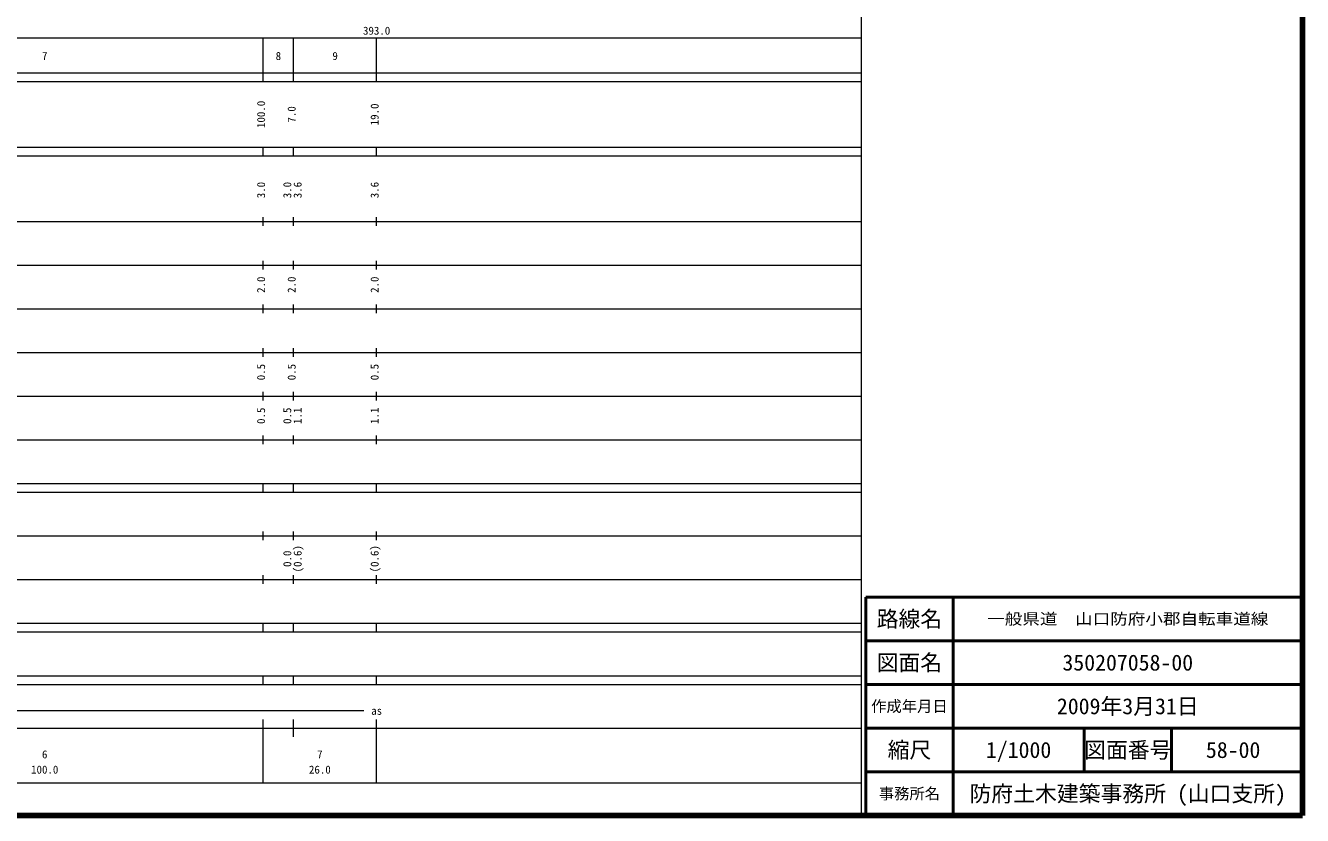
# Model space of a CAD drawing. Units: millimetres on the paper, enlarged 1000 times. Extents: x 40000 to 680000, y 20000 to 380000.
# Drawn here: x 387607 to 680000, y 20000 to 200840 of the extents above; entities that cross this region are included whole.
import ezdxf
from ezdxf.enums import TextEntityAlignment as Align

# ---------------------------------------------------------------- set-up
doc = ezdxf.new("R2010")
doc.units = ezdxf.units.MM
doc.header["$LTSCALE"] = 1000
for name, color, linetype, lineweight in [('M-TTL', 2, 'Continuous', 140), ('M-TTL-BAND', 7, 'Continuous', 13), ('M-TTL-FRAM', 2, 'Continuous', 50), ('M-TTL-LINE', 7, 'Continuous', 50)]:
    doc.layers.add(name, color=color, linetype=linetype, lineweight=lineweight)
doc.layers.add('M-TTL-TXT', color=7, linetype='Continuous')
doc.styles.add('ＭＳ ゴシック', font='')
doc.styles.get('ＭＳ ゴシック').set_extended_font_data('MS Gothic')

msp = doc.modelspace()

# ---------------------------------------------------------------- linework, layer by layer
at = {"layer": 'M-TTL'}
for p, q in [((680000, 20000), (680000, 380000)), ((40000, 20000), (680000, 20000))]:
    msp.add_line(p, q, dxfattribs=at)
at = {"layer": 'M-TTL-BAND'}
for p, q in [((579000, 20000), (579000, 370000)), ((68000, 198000), (579000, 198000)), ((442000, 188000), (442000, 198000)), ((449000, 188000), (449000, 198000)), ((468000, 188000), (468000, 198000)), ((40000, 190000), (579000, 190000)), ((40000, 188000), (579000, 188000)), ((40000, 173000), (579000, 173000)), ((442000, 171000), (442000, 173000)), ((449000, 171000), (449000, 173000)), ((468000, 171000), (468000, 173000)), ((40000, 171000), (579000, 171000)), ((40000, 156000), (579000, 156000)), ((442000, 155000), (442000, 157000)), ((449000, 155000), (449000, 157000)), ((468000, 155000), (468000, 157000)), ((442000, 145000), (442000, 147000)), ((449000, 145000), (449000, 147000)), ((468000, 145000), (468000, 147000)), ((46000, 146000), (579000, 146000)), ((52000, 136000), (579000, 136000)), ((442000, 135000), (442000, 137000)), ((449000, 135000), (449000, 137000)), ((468000, 135000), (468000, 137000)), ((46000, 126000), (579000, 126000)), ((442000, 125000), (442000, 127000)), ((449000, 125000), (449000, 127000)), ((468000, 125000), (468000, 127000)), ((442000, 115000), (442000, 117000)), ((449000, 115000), (449000, 117000)), ((468000, 115000), (468000, 117000)), ((52000, 116000), (579000, 116000)), ((46000, 106000), (579000, 106000)), ((442000, 105000), (442000, 107000)), ((449000, 105000), (449000, 107000)), ((468000, 105000), (468000, 107000)), ((40000, 96000), (579000, 96000)), ((40000, 94000), (579000, 94000)), ((442000, 94000), (442000, 96000)), ((449000, 94000), (449000, 96000)), ((468000, 94000), (468000, 96000)), ((442000, 83000), (442000, 85000)), ((449000, 83000), (449000, 85000)), ((468000, 83000), (468000, 85000)), ((49000, 84000), (579000, 84000)), ((40000, 74000), (579000, 74000)), ((442000, 73000), (442000, 75000)), ((449000, 73000), (449000, 75000)), ((468000, 73000), (468000, 75000)), ((40000, 64000), (579000, 64000)), ((40000, 62000), (579000, 62000)), ((442000, 62000), (442000, 64000)), ((449000, 62000), (449000, 64000)), ((468000, 62000), (468000, 64000)), ((40000, 52000), (579000, 52000)), ((40000, 50000), (579000, 50000)), ((442000, 50000), (442000, 52000)), ((449000, 50000), (449000, 52000)), ((468000, 50000), (468000, 52000)), ((245162, 44000), (465108, 44000)), ((442000, 27500), (442000, 42000)), ((449000, 38000), (449000, 42000)), ((468000, 27500), (468000, 42000)), ((40000, 40000), (579000, 40000)), ((68000, 27500), (579000, 27500))]:
    msp.add_line(p, q, dxfattribs=at)
at = {"layer": 'M-TTL-FRAM'}
for p, q in [((680000, 70000), (580000, 70000)), ((580000, 70000), (580000, 20000))]:
    msp.add_line(p, q, dxfattribs=at)
at = {"layer": 'M-TTL-LINE'}
for p, q in [((600000, 70000), (600000, 20000)), ((680000, 60000), (580000, 60000)), ((680000, 50000), (580000, 50000)), ((680000, 40000), (580000, 40000)), ((630000, 40000), (630000, 30000)), ((650000, 40000), (650000, 30000)), ((680000, 30000), (580000, 30000))]:
    msp.add_line(p, q, dxfattribs=at)

# ---------------------------------------------------------------- texts
at = {"layer": 'M-TTL-BAND', "style": 'ＭＳ ゴシック'}
for s, p in [('393.0', (468000, 198195)), ('7', (392000, 192405)), ('8', (445500, 192405)), ('9', (458500, 192405)), ('as', (468000, 42500)), ('6', (392000, 32523)), ('7', (455000, 32523)), ('100.0', (392000, 29033)), ('26.0', (455000, 29033))]:
    msp.add_text(s, height=1833, dxfattribs=at).set_placement(p, align=Align.BOTTOM_CENTER)
for s, p in [('100.0', (443000, 180500)), ('7.0', (450000, 180500)), ('19.0', (469000, 180500)), ('3.0', (443000, 163174)), ('3.0', (449000, 163174)), ('3.6', (451370, 163174)), ('3.6', (469000, 163174)), ('2.0', (443000, 141500)), ('2.0', (450000, 141500)), ('2.0', (469000, 141500)), ('0.5', (443000, 121500)), ('0.5', (450000, 121500)), ('0.5', (469000, 121500)), ('0.5', (443000, 111500)), ('0.5', (449000, 111500)), ('1.1', (451370, 111500)), ('1.1', (469000, 111500)), ('0.0', (449000, 78764)), ('(0.6)', (451370, 78764)), ('(0.6)', (469000, 78764))]:
    msp.add_text(s, height=1833, rotation=90, dxfattribs=at).set_placement(p, align=Align.BOTTOM_CENTER)
at = {"layer": 'M-TTL-TXT', "style": 'ＭＳ ゴシック'}
for s, height, p in [('路線名', 3666, (590000, 65000)), ('路線名', 3666, (590000, 65000)), ('図面名', 3666, (590000, 55000)), ('図面名', 3666, (590000, 55000)), ('350207058-00', 3666, (640000, 55000)), ('2009年3月31日', 3666, (640000, 45000)), ('作成年月日', 2566, (590000, 45000)), ('作成年月日', 2566, (590000, 45000)), ('縮尺', 3666, (590000, 35000)), ('縮尺', 3666, (590000, 35000)), ('1/1000', 3666, (615000, 35000)), ('図面番号', 3666, (640000, 35000)), ('図面番号', 3666, (640000, 35000)), ('58-00', 3666, (664125, 35000)), ('事務所名', 2566, (590000, 25000)), ('事務所名', 2566, (590000, 25000)), ('防府土木建築事務所 (山口支所)', 3666, (640000, 25000))]:
    msp.add_text(s, height=height, dxfattribs=at).set_placement(p, align=Align.MIDDLE_CENTER)
at = {"layer": 'M-TTL-TXT', "style": 'ＭＳ ゴシック', "width": 1.15}
msp.add_text('一般県道\u3000山口防府小郡自転車道線', height=2566, dxfattribs=at).set_placement((640000, 65000), align=Align.MIDDLE_CENTER)

doc.saveas('drawing.dxf')
